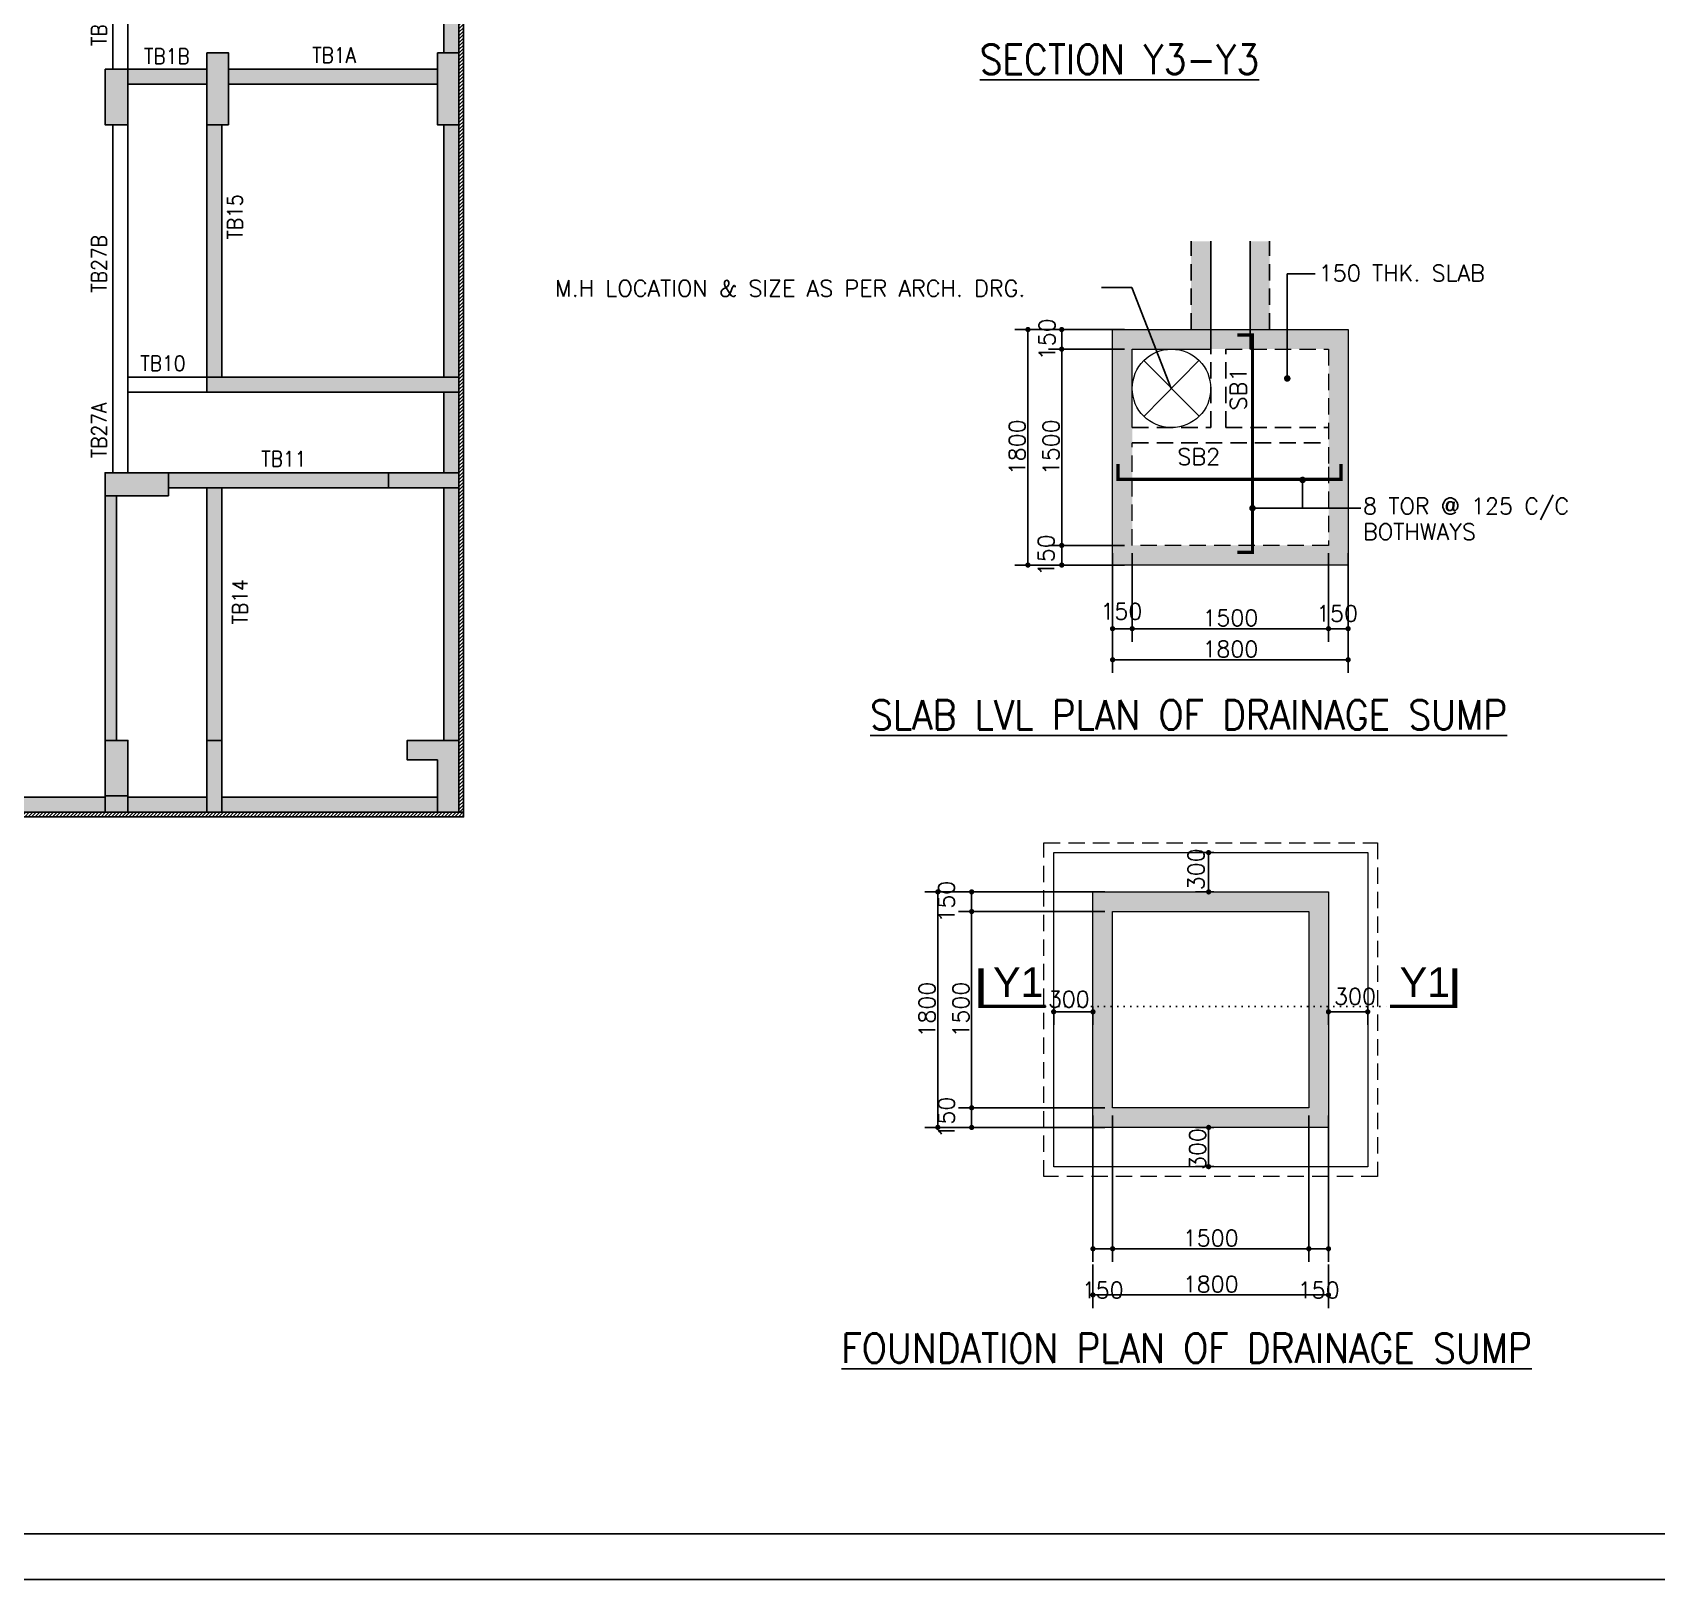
# Model space of a CAD drawing. Extents: x -200722 to 834823, y -494970 to 88783.
# Drawn here: x 270406 to 295228, y -349087 to -325439 of the extents above; entities that cross this region are included whole.
import ezdxf
from ezdxf.enums import TextEntityAlignment as Align

# ---------------------------------------------------------------- set-up
doc = ezdxf.new("R2010")
doc.units = 0
doc.header["$LTSCALE"] = 100
doc.header["$MEASUREMENT"] = 0
doc.set_wipeout_variables(frame=1)
doc.header["$PDMODE"] = 34
for name, pattern in [('CENTER', [2, 1.25, -0.25, 0.25, -0.25]), ('DOT', [0.25, 0, -0.25]), ('HIDDEN', [0.375, 0.25, -0.125])]:
    doc.linetypes.add(name, pattern=pattern)
doc.layers.get('0').update_dxf_attribs({"linetype": 'CONTINUOUS'})
doc.layers.get('DEFPOINTS').update_dxf_attribs({"linetype": 'CONTINUOUS'})
for name, color, linetype, lineweight in [('9_TITLE TEXT', 7, 'CONTINUOUS', 20), ('DRAIN', 5, 'CONTINUOUS', 9), ('HATCH', 252, 'CONTINUOUS', 30), ('PIPE', 140, 'CONTINUOUS', 9)]:
    doc.layers.add(name, color=color, linetype=linetype, lineweight=lineweight)
for name, color, linetype in [('B_NO', 3, 'CONTINUOUS'), ('B_PLAN', 3, 'CONTINUOUS'), ('BEAM', 4, 'CONTINUOUS'), ('COL. SHED. STEEL.', 6, 'CONTINUOUS'), ('COL_H', 235, 'CONTINUOUS'), ('DIM', 3, 'CONTINUOUS'), ('RCCWALL', 6, 'CONTINUOUS'), ('STEEL', 6, 'CONTINUOUS'), ('TEXT', 2, 'CONTINUOUS')]:
    doc.layers.add(name, color=color, linetype=linetype)
doc.styles.add('ROMANS', font='romans.shx')
doc.styles.get("Standard").update_dxf_attribs({"font": 'simplex.shx'})
doc.styles.add('TIMES-N', font='arial.ttf')
doc.dimstyles.new('STANDARD$0', dxfattribs={"dimtxt": 2.5, "dimasz": 2.5, "dimexe": 2, "dimexo": 0.7, "dimgap": 0.9, "dimtad": 1, "dimdec": 0, "dimdsep": 46, "dimtxsty": 'ROMANS', "dimcen": 0.09, "dimclrd": 4, "dimclre": 4, "dimclrt": 3, "dimadec": 0, "dimazin": 0, "dimtfac": 1, "dimtdec": 0, "dimtmove": 0, "dimatfit": 3, "dimfxl": 1, "dimtolj": 1, "dimtzin": 0, "dimarcsym": 0})
pattern_1 = [(45, (0, -330671.425), (-26.5165043, 26.5165043), [])]

# ---------------------------------------------------------------- blocks, each defined once
blk = doc.blocks.new('DOT')
at = {"color": 0, "linetype": 'ByBlock'}
blk.add_line((-0.5, 0), (-1, 0), dxfattribs=at)
at = {"color": 0, "linetype": 'ByBlock', "const_width": 0.5}
blk.add_lwpolyline([(-0.25, 0, 1), (0.25, 0, 1)], format="xyb", close=True, dxfattribs=at)
blk = doc.blocks.new('*D1397')
at = {"layer": 'BEAM', "color": 0, "lineweight": -2, "transparency": 16777216}
for p, q in [((286794, -338576), (284560, -338576)), ((284760, -338796), (284760, -338656)), ((286794, -338876), (284560, -338876))]:
    blk.add_line(p, q, dxfattribs=at)
at = {"layer": 'DEFPOINTS', "color": 0, "lineweight": -3, "transparency": 16777216}
for p in [(284760, -338576), (286914, -338576), (286914, -338876)]:
    blk.add_point(p, dxfattribs=at)
at = {"layer": 'BEAM', "color": 0, "lineweight": -2, "transparency": 16777216, "xscale": 80, "yscale": 80, "zscale": 80}
for p, rotation in [((284760, -338576), 90), ((284760, -338876), 270)]:
    blk.add_blockref('DOT', p, dxfattribs=dict(at, rotation=rotation))
at = {"layer": 'BEAM', "color": 0, "transparency": 16777216, "insert": (284376, -338726), "char_height": 248, "attachment_point": 5, "rotation": 90}
blk.add_mtext('\\A1;150', dxfattribs=at)
blk = doc.blocks.new('_DOT')
at = {"color": 0, "linetype": 'ByBlock'}
blk.add_line((-0.5, 0), (-1, 0), dxfattribs=at)
at = {"color": 0, "linetype": 'ByBlock', "const_width": 0.5}
blk.add_lwpolyline([(-0.25, 0, 1), (0.25, 0, 1)], format="xyb", close=True, dxfattribs=at)
blk = doc.blocks.new('*D1398')
at = {"layer": 'BEAM', "color": 0, "lineweight": -2, "transparency": 16777216}
for p, q in [((288462, -337976), (288182, -337976)), ((288382, -338056), (288382, -338496)), ((288462, -338576), (288182, -338576))]:
    blk.add_line(p, q, dxfattribs=at)
at = {"layer": 'DEFPOINTS', "color": 0, "lineweight": -3, "transparency": 16777216}
for p in [(288582, -337976), (288382, -338576), (288582, -338576)]:
    blk.add_point(p, dxfattribs=at)
at = {"layer": 'BEAM', "color": 0, "lineweight": -2, "transparency": 16777216, "xscale": 80, "yscale": 80, "zscale": 80}
for p, rotation in [((288382, -337976), 90), ((288382, -338576), 270)]:
    blk.add_blockref('DOT', p, dxfattribs=dict(at, rotation=rotation))
at = {"layer": 'BEAM', "color": 0, "transparency": 16777216, "insert": (288190, -338231), "char_height": 248, "attachment_point": 5, "rotation": 90}
blk.add_mtext('\\A1;300', dxfattribs=at)
blk = doc.blocks.new('*D1399')
at = {"layer": 'BEAM', "color": 0, "lineweight": -2, "transparency": 16777216}
for p, q in [((286794, -341876), (284560, -341876)), ((284760, -341956), (284760, -342096)), ((286794, -342176), (284560, -342176))]:
    blk.add_line(p, q, dxfattribs=at)
at = {"layer": 'DEFPOINTS', "color": 0, "lineweight": -3, "transparency": 16777216}
for p in [(286914, -341876), (284760, -342176), (286914, -342176)]:
    blk.add_point(p, dxfattribs=at)
at = {"layer": 'BEAM', "color": 0, "lineweight": -2, "transparency": 16777216, "xscale": 80, "yscale": 80, "zscale": 80}
for p, rotation in [((284760, -341876), 90), ((284760, -342176), 270)]:
    blk.add_blockref('DOT', p, dxfattribs=dict(at, rotation=rotation))
at = {"layer": 'BEAM', "color": 0, "transparency": 16777216, "insert": (284376, -342026), "char_height": 248, "attachment_point": 5, "rotation": 90}
blk.add_mtext('\\A1;150', dxfattribs=at)
blk = doc.blocks.new('*D1400')
at = {"layer": 'BEAM', "color": 0, "lineweight": -2, "transparency": 16777216}
for p, q in [((286794, -338876), (284560, -338876)), ((284760, -341796), (284760, -338956)), ((286794, -341876), (284560, -341876))]:
    blk.add_line(p, q, dxfattribs=at)
at = {"layer": 'DEFPOINTS', "color": 0, "lineweight": -3, "transparency": 16777216}
for p in [(284760, -338876), (286914, -338876), (286914, -341876)]:
    blk.add_point(p, dxfattribs=at)
at = {"layer": 'BEAM', "color": 0, "lineweight": -2, "transparency": 16777216, "xscale": 80, "yscale": 80, "zscale": 80}
for p, rotation in [((284760, -338876), 90), ((284760, -341876), 270)]:
    blk.add_blockref('DOT', p, dxfattribs=dict(at, rotation=rotation))
at = {"layer": 'BEAM', "color": 0, "transparency": 16777216, "insert": (284596, -340376), "char_height": 248, "attachment_point": 5, "rotation": 90}
blk.add_mtext('\\A1;1500', dxfattribs=at)
blk = doc.blocks.new('*D1401')
at = {"layer": 'BEAM', "color": 0, "lineweight": -2, "transparency": 16777216}
for p, q in [((288462, -342176), (288182, -342176)), ((288382, -342696), (288382, -342256)), ((288462, -342776), (288182, -342776))]:
    blk.add_line(p, q, dxfattribs=at)
at = {"layer": 'DEFPOINTS', "color": 0, "lineweight": -3, "transparency": 16777216}
for p in [(288382, -342176), (288582, -342176), (288582, -342776)]:
    blk.add_point(p, dxfattribs=at)
at = {"layer": 'BEAM', "color": 0, "lineweight": -2, "transparency": 16777216, "xscale": 80, "yscale": 80, "zscale": 80}
for p, rotation in [((288382, -342176), 90), ((288382, -342776), 270)]:
    blk.add_blockref('DOT', p, dxfattribs=dict(at, rotation=rotation))
at = {"layer": 'BEAM', "color": 0, "transparency": 16777216, "insert": (288213, -342507), "char_height": 248, "attachment_point": 5, "rotation": 90}
blk.add_mtext('\\A1;300', dxfattribs=at)
blk = doc.blocks.new('*D1402')
at = {"layer": 'BEAM', "color": 0, "lineweight": -2, "transparency": 16777216}
for p, q in [((290214, -340329), (290214, -340609)), ((290734, -340409), (290294, -340409)), ((290814, -340329), (290814, -340609))]:
    blk.add_line(p, q, dxfattribs=at)
at = {"layer": 'DEFPOINTS', "color": 0, "lineweight": -3, "transparency": 16777216}
for p in [(290214, -340209), (290814, -340209), (290214, -340409)]:
    blk.add_point(p, dxfattribs=at)
at = {"layer": 'BEAM', "color": 0, "lineweight": -2, "transparency": 16777216, "xscale": 80, "yscale": 80, "zscale": 80, "rotation": 180}
blk.add_blockref('DOT', (290214, -340409), dxfattribs=at)
at = {"layer": 'BEAM', "color": 0, "lineweight": -2, "transparency": 16777216, "xscale": 80, "yscale": 80, "zscale": 80}
blk.add_blockref('DOT', (290814, -340409), dxfattribs=at)
at = {"layer": 'BEAM', "color": 0, "transparency": 16777216, "insert": (290620, -340174), "char_height": 248, "attachment_point": 5}
blk.add_mtext('\\A1;300', dxfattribs=at)
blk = doc.blocks.new('*D1403')
at = {"layer": 'BEAM', "color": 0, "lineweight": -2, "transparency": 16777216}
for p, q in [((286014, -340329), (286014, -340609)), ((286094, -340409), (286534, -340409)), ((286614, -340329), (286614, -340609))]:
    blk.add_line(p, q, dxfattribs=at)
at = {"layer": 'DEFPOINTS', "color": 0, "lineweight": -3, "transparency": 16777216}
for p in [(286014, -340209), (286614, -340209), (286614, -340409)]:
    blk.add_point(p, dxfattribs=at)
at = {"layer": 'BEAM', "color": 0, "lineweight": -2, "transparency": 16777216, "xscale": 80, "yscale": 80, "zscale": 80, "rotation": 180}
blk.add_blockref('DOT', (286014, -340409), dxfattribs=at)
at = {"layer": 'BEAM', "color": 0, "lineweight": -2, "transparency": 16777216, "xscale": 80, "yscale": 80, "zscale": 80}
blk.add_blockref('DOT', (286614, -340409), dxfattribs=at)
at = {"layer": 'BEAM', "color": 0, "transparency": 16777216, "insert": (286245, -340217), "char_height": 248, "attachment_point": 5}
blk.add_mtext('\\A1;300', dxfattribs=at)
blk = doc.blocks.new('*D1404')
at = {"layer": 'BEAM', "color": 0, "lineweight": -2, "transparency": 16777216}
for p, q in [((289914, -341996), (289914, -344231)), ((290214, -341996), (290214, -344231)), ((289994, -344031), (290134, -344031))]:
    blk.add_line(p, q, dxfattribs=at)
at = {"layer": 'DEFPOINTS', "color": 0, "lineweight": -3, "transparency": 16777216}
for p in [(289914, -341876), (290214, -341876), (290214, -344031)]:
    blk.add_point(p, dxfattribs=at)
at = {"layer": 'BEAM', "color": 0, "lineweight": -2, "transparency": 16777216, "xscale": 80, "yscale": 80, "zscale": 80, "rotation": 180}
blk.add_blockref('DOT', (289914, -344031), dxfattribs=at)
at = {"layer": 'BEAM', "color": 0, "lineweight": -2, "transparency": 16777216, "xscale": 80, "yscale": 80, "zscale": 80}
blk.add_blockref('DOT', (290214, -344031), dxfattribs=at)
at = {"layer": 'BEAM', "color": 0, "transparency": 16777216, "insert": (290064, -344663), "char_height": 248, "attachment_point": 5}
blk.add_mtext('\\A1;150', dxfattribs=at)
blk = doc.blocks.new('*D1405')
at = {"layer": 'BEAM', "color": 0, "lineweight": -2, "transparency": 16777216}
for p, q in [((286614, -341996), (286614, -344231)), ((286914, -341996), (286914, -344231)), ((286834, -344031), (286694, -344031))]:
    blk.add_line(p, q, dxfattribs=at)
at = {"layer": 'DEFPOINTS', "color": 0, "lineweight": -3, "transparency": 16777216}
for p in [(286614, -341876), (286914, -341876), (286614, -344031)]:
    blk.add_point(p, dxfattribs=at)
at = {"layer": 'BEAM', "color": 0, "lineweight": -2, "transparency": 16777216, "xscale": 80, "yscale": 80, "zscale": 80, "rotation": 180}
blk.add_blockref('DOT', (286614, -344031), dxfattribs=at)
at = {"layer": 'BEAM', "color": 0, "lineweight": -2, "transparency": 16777216, "xscale": 80, "yscale": 80, "zscale": 80}
blk.add_blockref('DOT', (286914, -344031), dxfattribs=at)
at = {"layer": 'BEAM', "color": 0, "transparency": 16777216, "insert": (286764, -344663), "char_height": 248, "attachment_point": 5}
blk.add_mtext('\\A1;150', dxfattribs=at)
blk = doc.blocks.new('*D1406')
at = {"layer": 'BEAM', "color": 0, "lineweight": -2, "transparency": 16777216}
for p, q in [((286914, -341996), (286914, -344231)), ((289914, -341996), (289914, -344231)), ((286994, -344031), (289834, -344031))]:
    blk.add_line(p, q, dxfattribs=at)
at = {"layer": 'DEFPOINTS', "color": 0, "lineweight": -3, "transparency": 16777216}
for p in [(286914, -341876), (289914, -341876), (289914, -344031)]:
    blk.add_point(p, dxfattribs=at)
at = {"layer": 'BEAM', "color": 0, "lineweight": -2, "transparency": 16777216, "xscale": 80, "yscale": 80, "zscale": 80, "rotation": 180}
blk.add_blockref('DOT', (286914, -344031), dxfattribs=at)
at = {"layer": 'BEAM', "color": 0, "lineweight": -2, "transparency": 16777216, "xscale": 80, "yscale": 80, "zscale": 80}
blk.add_blockref('DOT', (289914, -344031), dxfattribs=at)
at = {"layer": 'BEAM', "color": 0, "transparency": 16777216, "insert": (288414, -343867), "char_height": 248, "attachment_point": 5}
blk.add_mtext('\\A1;1500', dxfattribs=at)
blk = doc.blocks.new('*D1407')
at = {"layer": 'BEAM', "color": 0, "lineweight": -2, "transparency": 16777216}
for p, q in [((284840, -338576), (284043, -338576)), ((284243, -342096), (284243, -338656)), ((284840, -342176), (284043, -342176))]:
    blk.add_line(p, q, dxfattribs=at)
at = {"layer": 'DEFPOINTS', "color": 0, "lineweight": -3, "transparency": 16777216}
for p in [(284243, -338576), (284960, -338576), (284960, -342176)]:
    blk.add_point(p, dxfattribs=at)
at = {"layer": 'BEAM', "color": 0, "lineweight": -2, "transparency": 16777216, "xscale": 80, "yscale": 80, "zscale": 80}
for p, rotation in [((284243, -338576), 90), ((284243, -342176), 270)]:
    blk.add_blockref('DOT', p, dxfattribs=dict(at, rotation=rotation))
at = {"layer": 'BEAM', "color": 0, "transparency": 16777216, "insert": (284079, -340376), "char_height": 248, "attachment_point": 5, "rotation": 90}
blk.add_mtext('\\A1;1800', dxfattribs=at)
blk = doc.blocks.new('*D1408')
at = {"layer": 'BEAM', "color": 0, "lineweight": -2, "transparency": 16777216}
for p, q in [((286614, -344271), (286614, -344937)), ((290214, -344271), (290214, -344937)), ((286694, -344737), (290134, -344737))]:
    blk.add_line(p, q, dxfattribs=at)
at = {"layer": 'DEFPOINTS', "color": 0, "lineweight": -3, "transparency": 16777216}
for p in [(286614, -344151), (290214, -344151), (290214, -344737)]:
    blk.add_point(p, dxfattribs=at)
at = {"layer": 'BEAM', "color": 0, "lineweight": -2, "transparency": 16777216, "xscale": 80, "yscale": 80, "zscale": 80, "rotation": 180}
blk.add_blockref('DOT', (286614, -344737), dxfattribs=at)
at = {"layer": 'BEAM', "color": 0, "lineweight": -2, "transparency": 16777216, "xscale": 80, "yscale": 80, "zscale": 80}
blk.add_blockref('DOT', (290214, -344737), dxfattribs=at)
at = {"layer": 'BEAM', "color": 0, "transparency": 16777216, "insert": (288414, -344573), "char_height": 248, "attachment_point": 5}
blk.add_mtext('\\A1;1800', dxfattribs=at)
blk = doc.blocks.new('*D1409')
at = {"layer": 'BEAM', "color": 0, "lineweight": -2, "transparency": 16777216}
for p, q in [((287094, -329980), (285937, -329980)), ((286137, -330200), (286137, -330060)), ((287094, -330280), (285937, -330280))]:
    blk.add_line(p, q, dxfattribs=at)
at = {"layer": 'DEFPOINTS', "color": 0, "lineweight": -3, "transparency": 16777216}
for p in [(286137, -329980), (287214, -329980), (287214, -330280)]:
    blk.add_point(p, dxfattribs=at)
at = {"layer": 'BEAM', "color": 0, "lineweight": -2, "transparency": 16777216, "xscale": 80, "yscale": 80, "zscale": 80}
for p, rotation in [((286137, -329980), 90), ((286137, -330280), 270)]:
    blk.add_blockref('DOT', p, dxfattribs=dict(at, rotation=rotation))
at = {"layer": 'BEAM', "color": 0, "transparency": 16777216, "insert": (285912, -330130), "char_height": 248, "attachment_point": 5, "rotation": 90}
blk.add_mtext('\\A1;150', dxfattribs=at)
blk = doc.blocks.new('*D1410')
at = {"layer": 'BEAM', "color": 0, "lineweight": -2, "transparency": 16777216}
for p, q in [((287094, -333280), (285937, -333280)), ((287094, -333580), (285937, -333580)), ((286137, -333360), (286137, -333500))]:
    blk.add_line(p, q, dxfattribs=at)
at = {"layer": 'DEFPOINTS', "color": 0, "lineweight": -3, "transparency": 16777216}
for p in [(287214, -333280), (286137, -333580), (287214, -333580)]:
    blk.add_point(p, dxfattribs=at)
at = {"layer": 'BEAM', "color": 0, "lineweight": -2, "transparency": 16777216, "xscale": 80, "yscale": 80, "zscale": 80}
for p, rotation in [((286137, -333280), 90), ((286137, -333580), 270)]:
    blk.add_blockref('DOT', p, dxfattribs=dict(at, rotation=rotation))
at = {"layer": 'BEAM', "color": 0, "transparency": 16777216, "insert": (285899, -333430), "char_height": 248, "attachment_point": 5, "rotation": 90}
blk.add_mtext('\\A1;150', dxfattribs=at)
blk = doc.blocks.new('*D1411')
at = {"layer": 'BEAM', "color": 0, "lineweight": -2, "transparency": 16777216}
for p, q in [((287094, -330280), (285937, -330280)), ((286137, -333200), (286137, -330360)), ((287094, -333280), (285937, -333280))]:
    blk.add_line(p, q, dxfattribs=at)
at = {"layer": 'DEFPOINTS', "color": 0, "lineweight": -3, "transparency": 16777216}
for p in [(286137, -330280), (287214, -330280), (287214, -333280)]:
    blk.add_point(p, dxfattribs=at)
at = {"layer": 'BEAM', "color": 0, "lineweight": -2, "transparency": 16777216, "xscale": 80, "yscale": 80, "zscale": 80}
for p, rotation in [((286137, -330280), 90), ((286137, -333280), 270)]:
    blk.add_blockref('DOT', p, dxfattribs=dict(at, rotation=rotation))
at = {"layer": 'BEAM', "color": 0, "transparency": 16777216, "insert": (285973, -331780), "char_height": 248, "attachment_point": 5, "rotation": 90}
blk.add_mtext('\\A1;1500', dxfattribs=at)
blk = doc.blocks.new('*D1412')
at = {"layer": 'BEAM', "color": 0, "lineweight": -2, "transparency": 16777216}
for p, q in [((290214, -333400), (290214, -334753)), ((290514, -333400), (290514, -334753)), ((290294, -334553), (290434, -334553))]:
    blk.add_line(p, q, dxfattribs=at)
at = {"layer": 'DEFPOINTS', "color": 0, "lineweight": -3, "transparency": 16777216}
for p in [(290214, -333280), (290514, -333280), (290514, -334553)]:
    blk.add_point(p, dxfattribs=at)
at = {"layer": 'BEAM', "color": 0, "lineweight": -2, "transparency": 16777216, "xscale": 80, "yscale": 80, "zscale": 80, "rotation": 180}
blk.add_blockref('DOT', (290214, -334553), dxfattribs=at)
at = {"layer": 'BEAM', "color": 0, "lineweight": -2, "transparency": 16777216, "xscale": 80, "yscale": 80, "zscale": 80}
blk.add_blockref('DOT', (290514, -334553), dxfattribs=at)
at = {"layer": 'BEAM', "color": 0, "transparency": 16777216, "insert": (290345, -334320), "char_height": 248, "attachment_point": 5}
blk.add_mtext('\\A1;150', dxfattribs=at)
blk = doc.blocks.new('*D1413')
at = {"layer": 'BEAM', "color": 0, "lineweight": -2, "transparency": 16777216}
for p, q in [((286914, -333400), (286914, -334753)), ((287214, -333400), (287214, -334753)), ((287134, -334553), (286994, -334553))]:
    blk.add_line(p, q, dxfattribs=at)
at = {"layer": 'DEFPOINTS', "color": 0, "lineweight": -3, "transparency": 16777216}
for p in [(286914, -333280), (287214, -333280), (286914, -334553)]:
    blk.add_point(p, dxfattribs=at)
at = {"layer": 'BEAM', "color": 0, "lineweight": -2, "transparency": 16777216, "xscale": 80, "yscale": 80, "zscale": 80, "rotation": 180}
blk.add_blockref('DOT', (286914, -334553), dxfattribs=at)
at = {"layer": 'BEAM', "color": 0, "lineweight": -2, "transparency": 16777216, "xscale": 80, "yscale": 80, "zscale": 80}
blk.add_blockref('DOT', (287214, -334553), dxfattribs=at)
at = {"layer": 'BEAM', "color": 0, "transparency": 16777216, "insert": (287048, -334288), "char_height": 248, "attachment_point": 5}
blk.add_mtext('\\A1;150', dxfattribs=at)
blk = doc.blocks.new('*D1414')
at = {"layer": 'BEAM', "color": 0, "lineweight": -2, "transparency": 16777216}
for p, q in [((287214, -333400), (287214, -334753)), ((290214, -333400), (290214, -334753)), ((287294, -334553), (290134, -334553))]:
    blk.add_line(p, q, dxfattribs=at)
at = {"layer": 'DEFPOINTS', "color": 0, "lineweight": -3, "transparency": 16777216}
for p in [(287214, -333280), (290214, -333280), (290214, -334553)]:
    blk.add_point(p, dxfattribs=at)
at = {"layer": 'BEAM', "color": 0, "lineweight": -2, "transparency": 16777216, "xscale": 80, "yscale": 80, "zscale": 80, "rotation": 180}
blk.add_blockref('DOT', (287214, -334553), dxfattribs=at)
at = {"layer": 'BEAM', "color": 0, "lineweight": -2, "transparency": 16777216, "xscale": 80, "yscale": 80, "zscale": 80}
blk.add_blockref('DOT', (290214, -334553), dxfattribs=at)
at = {"layer": 'BEAM', "color": 0, "transparency": 16777216, "insert": (288714, -334389), "char_height": 248, "attachment_point": 5}
blk.add_mtext('\\A1;1500', dxfattribs=at)
blk = doc.blocks.new('*D1415')
at = {"layer": 'BEAM', "color": 0, "lineweight": -2, "transparency": 16777216}
for p, q in [((286217, -329980), (285420, -329980)), ((285620, -333500), (285620, -330060)), ((286217, -333580), (285420, -333580))]:
    blk.add_line(p, q, dxfattribs=at)
at = {"layer": 'DEFPOINTS', "color": 0, "lineweight": -3, "transparency": 16777216}
for p in [(285620, -329980), (286337, -329980), (286337, -333580)]:
    blk.add_point(p, dxfattribs=at)
at = {"layer": 'BEAM', "color": 0, "lineweight": -2, "transparency": 16777216, "xscale": 80, "yscale": 80, "zscale": 80}
for p, rotation in [((285620, -329980), 90), ((285620, -333580), 270)]:
    blk.add_blockref('DOT', p, dxfattribs=dict(at, rotation=rotation))
at = {"layer": 'BEAM', "color": 0, "transparency": 16777216, "insert": (285456, -331780), "char_height": 248, "attachment_point": 5, "rotation": 90}
blk.add_mtext('\\A1;1800', dxfattribs=at)
blk = doc.blocks.new('*D1416')
at = {"layer": 'BEAM', "color": 0, "lineweight": -2, "transparency": 16777216}
for p, q in [((286914, -334561), (286914, -335228)), ((290514, -334561), (290514, -335228)), ((286994, -335028), (290434, -335028))]:
    blk.add_line(p, q, dxfattribs=at)
at = {"layer": 'DEFPOINTS', "color": 0, "lineweight": -3, "transparency": 16777216}
for p in [(286914, -334441), (290514, -334441), (290514, -335028)]:
    blk.add_point(p, dxfattribs=at)
at = {"layer": 'BEAM', "color": 0, "lineweight": -2, "transparency": 16777216, "xscale": 80, "yscale": 80, "zscale": 80, "rotation": 180}
blk.add_blockref('DOT', (286914, -335028), dxfattribs=at)
at = {"layer": 'BEAM', "color": 0, "lineweight": -2, "transparency": 16777216, "xscale": 80, "yscale": 80, "zscale": 80}
blk.add_blockref('DOT', (290514, -335028), dxfattribs=at)
at = {"layer": 'BEAM', "color": 0, "transparency": 16777216, "insert": (288714, -334864), "char_height": 248, "attachment_point": 5}
blk.add_mtext('\\A1;1800', dxfattribs=at)

msp = doc.modelspace()

# ---------------------------------------------------------------- hatches: boundary and pattern name
at = {"lineweight": -3, "ltscale": 0.4, "true_color": 0x000000}
h = msp.add_hatch(color=18, dxfattribs=at)
h.dxf.hatch_style = 1
h.paths.add_polyline_path([(228105.6, -326229.5), (231298.6, -326229.5), (231298.6, -325999.5), (228105.6, -325999.5)])
h.paths.add_polyline_path([(273400.6, -326229.5), (276593.6, -326229.5), (276593.6, -325999.5), (273400.6, -325999.5)])
h.paths.add_polyline_path([(276923.6, -294502), (280116.6, -294502), (280116.6, -294272), (276923.6, -294272)])
h.paths.add_polyline_path([(325411.6, -294502), (325411.6, -294272), (322218.6, -294272), (322218.6, -294502), (325411.6, -294502)])
h.paths.add_polyline_path([(280446.6, -294502), (281652.6, -294502), (281652.6, -294272), (280446.6, -294272)])
h.paths.add_polyline_path([(231628.6, -326229.5), (232834.6, -326229.5), (232834.6, -325999.5), (231628.6, -325999.5)])
h.paths.add_polyline_path([(271864.6, -326229.5), (273070.6, -326229.5), (273070.6, -325999.5), (271864.6, -325999.5), (271864.6, -326229.5)])
h.paths.add_polyline_path([(320682.6, -294272), (320682.6, -294502), (321888.6, -294502), (321888.6, -294272), (320682.6, -294272)])
at = {"lineweight": -3, "ltscale": 0.4}
h = msp.add_hatch(color=3, dxfattribs=at)
h.dxf.hatch_style = 1
h.paths.add_polyline_path([(273300.6, -330709.5), (273300.6, -326849.5), (273070.6, -326849.5), (273070.6, -330709.5)])
h.paths.add_polyline_path([(231628.6, -330709.5), (231628.6, -326849.5), (231398.6, -326849.5), (231398.6, -330709.5)])
h.paths.add_polyline_path([(280446.6, -298982), (280446.6, -295122), (280216.6, -295122), (280216.6, -298982), (280446.6, -298982)])
h.paths.add_polyline_path([(321888.6, -295122), (321888.6, -298982), (322118.6, -298982), (322118.6, -295122), (321888.6, -295122)])
at = {"lineweight": -3, "ltscale": 0.4, "true_color": 0x000000}
h = msp.add_hatch(color=18, dxfattribs=at)
h.dxf.hatch_style = 1
h.paths.add_polyline_path([(241023.6, -332169.5), (241023.6, -332399.5), (245109.6, -332399.5), (245109.6, -332169.5)])
h.paths.add_polyline_path([(308407.6, -300672), (312493.6, -300672), (312493.6, -300442), (308407.6, -300442)])
h.paths.add_polyline_path([(237008.6, -332399.5), (240793.6, -332399.5), (240793.6, -332169.5), (237008.6, -332169.5)])
h.paths.add_polyline_path([(263905.6, -332399.5), (267690.6, -332399.5), (267690.6, -332169.5), (263905.6, -332169.5)])
h.paths.add_polyline_path([(285826.6, -300672), (289611.6, -300672), (289611.6, -300442), (285826.6, -300442)])
h.paths.add_polyline_path([(312723.6, -300442), (312723.6, -300672), (316508.6, -300672), (316508.6, -300442), (312723.6, -300442)])
h.paths.add_polyline_path([(228850.6, -332399.5), (231398.6, -332399.5), (231628.6, -332399.5), (232214.6, -332399.5), (232214.6, -332169.5), (228850.6, -332169.5)])
h.paths.add_polyline_path([(272484.6, -332399.5), (273070.6, -332399.5), (273300.6, -332399.5), (275848.6, -332399.5), (275848.6, -332169.5), (272484.6, -332169.5)])
h.paths.add_polyline_path([(277668.6, -300672), (280216.6, -300672), (280446.6, -300672), (281032.6, -300672), (281032.6, -300442), (277668.6, -300442)])
h.paths.add_polyline_path([(321302.6, -300442), (321302.6, -300672), (321888.6, -300672), (322118.6, -300672), (324666.6, -300672), (324666.6, -300442), (321302.6, -300442)])
h.paths.add_polyline_path([(245459.6, -332399.5), (248539.6, -332399.5), (248539.6, -332169.5), (248359.6, -332169.5), (248289.6, -332169.5), (248059.6, -332169.5), (245459.6, -332169.5)])
h.paths.add_polyline_path([(304977.6, -300672), (308057.6, -300672), (308057.6, -300442), (305457.6, -300442), (305227.6, -300442), (305157.6, -300442), (304977.6, -300442)])
h.paths.add_polyline_path([(256159.6, -332399.5), (259239.6, -332399.5), (259239.6, -332169.5), (256639.6, -332169.5), (256409.6, -332169.5), (256339.6, -332169.5), (256159.6, -332169.5)])
h.paths.add_polyline_path([(294277.6, -300672), (297357.6, -300672), (297357.6, -300442), (297177.6, -300442), (297107.6, -300442), (296877.6, -300442), (294277.6, -300442)])
h.paths.add_polyline_path([(261590.5, -332399.5), (261590.5, -332169.5), (263675.6, -332169.5), (263675.6, -332169.5), (263675.6, -332399.5)])
h.paths.add_polyline_path([(289841.6, -300442), (291926.7, -300442), (291926.7, -300672), (289841.6, -300672), (289841.6, -300442)])
h.paths.add_polyline_path([(259589.6, -332169.5), (260713.5, -332169.5), (259589.6, -332169.5), (260713.5, -332169.5), (260713.5, -332399.5), (259589.6, -332399.5), (259589.6, -332169.5), (260713.5, -332169.5)])
h.paths.add_polyline_path([(292803.7, -300672), (292803.7, -300442), (293927.6, -300442), (293927.6, -300672)])
h.paths.add_polyline_path([(260713.5, -332399.5), (260713.5, -332169.5), (261590.5, -332169.5), (261590.5, -332399.5)])
h.paths.add_polyline_path([(291926.7, -300672), (291926.7, -300442), (292803.7, -300442), (292803.7, -300672)])
at = {"lineweight": -3, "ltscale": 0.4}
h = msp.add_hatch(color=3, dxfattribs=at)
h.dxf.hatch_style = 1
h.paths.add_polyline_path([(273070.6, -336259.5), (273300.6, -336259.5), (273300.6, -332399.5), (273070.6, -332399.5)])
h.paths.add_polyline_path([(231398.6, -336259.5), (231628.6, -336259.5), (231628.6, -332399.5), (231398.6, -332399.5)])
h.paths.add_polyline_path([(280216.6, -304532), (280216.6, -300672), (280446.6, -300672), (280446.6, -304532), (280216.6, -304532)])
h.paths.add_polyline_path([(321888.6, -304532), (321888.6, -300672), (322118.6, -300672), (322118.6, -304532), (321888.6, -304532)])
at = {"linetype": 'Continuous'}
h = msp.add_hatch(color=8, dxfattribs=at)
h.paths.add_polyline_path([(289314.5, -328630.1), (289014.5, -328630.1), (289014.5, -329979.6), (289314.5, -329979.6)])
h.paths.add_polyline_path([(288414.5, -328630.1), (288114.5, -328630.1), (288114.5, -329979.6), (288414.5, -329979.6)])
msp.add_hatch(color=8, dxfattribs=at).paths.add_polyline_path([(290514.5, -329979.6), (286914.5, -329979.6), (286914.5, -333579.6), (290514.5, -333579.6), (290514.5, -331524.9), (290214.5, -331524.9), (290214.5, -332079.6), (290214.5, -333279.6), (287214.5, -333279.6), (287214.5, -332079.6), (287214.5, -330279.6), (290214.5, -330279.6), (290214.5, -331524.9), (290514.5, -331524.9)])
h = msp.add_hatch(color=235, dxfattribs=at)
h.paths.add_polyline_path([(286914.5, -338876.2), (289914.5, -338876.2), (289914.5, -341876.2), (286914.5, -341876.2)], flags=16)
h.paths.add_polyline_path([(286614.5, -338576.2), (290214.5, -338576.2), (290214.5, -342176.2), (286614.5, -342176.2)])
at = {"layer": 'COL_H', "ltscale": 0.4, "true_color": 0x000000}
for points in [[(273070.6, -325749.5), (273070.6, -326849.5), (273400.6, -326849.5), (273400.6, -325749.5)], [(276593.6, -325749.5), (276593.6, -326849.5), (276923.6, -326849.5), (276923.6, -325749.5)], [(271514.6, -325999.5), (271864.6, -325999.5), (271864.6, -326849.5), (271514.6, -326849.5)], [(273070.6, -330709.5), (273070.6, -330939.5), (276923.6, -330939.5), (276923.6, -330709.5)], [(272484.6, -332519.5), (272484.6, -332169.5), (271514.6, -332169.5), (271514.6, -332519.5)], [(275848.6, -332169.5), (275848.6, -332399.5), (276923.6, -332399.5), (276923.6, -332169.5)], [(271514.6, -336259.5), (271514.6, -332519.5), (271689.6, -332519.5), (271689.6, -336259.5)], [(271514.6, -337109.5), (271864.6, -337109.5), (271864.6, -336259.5), (271514.6, -336259.5)], [(273070.6, -337359.5), (273300.6, -337359.5), (273300.6, -336259.5), (273070.6, -336259.5)], [(276923.6, -337359.5), (276923.6, -336259.5), (276133.6, -336259.5), (276133.6, -336559.5), (276593.6, -336559.5), (276593.6, -337359.5)], [(271514.6, -337109.5), (271514.6, -337359.5), (271864.6, -337359.5), (271864.6, -337109.5)]]:
    msp.add_hatch(color=18, dxfattribs=at).paths.add_polyline_path(points)
at = {"layer": 'DIM', "ltscale": 0.4, "true_color": 0x000000}
h = msp.add_hatch(dxfattribs=at)
h.set_pattern_fill('ANSI31', color=18, scale=300, style=0)
h.set_pattern_definition(pattern_1)
h.paths.add_polyline_path([(276993.6, -305752), (276923.6, -305752), (276923.6, -337359.5), (276993.6, -337359.5)])
h = msp.add_hatch(dxfattribs=at)
h.set_pattern_fill('ANSI31', color=18, scale=300, style=0)
h.set_pattern_definition(pattern_1)
h.paths.add_polyline_path([(263905.6, -337429.5), (276993.6, -337429.5), (276993.6, -337359.5), (263905.6, -337359.5)])
at = {"layer": 'HATCH', "lineweight": -3, "ltscale": 0.4, "true_color": 0x000000}
for points in [[(276693.6, -325749.5), (276923.6, -325749.5), (276923.6, -324359.5), (276693.6, -324359.5)], [(276693.6, -330709.5), (276923.6, -330709.5), (276923.6, -326849.5), (276693.6, -326849.5)], [(276693.6, -332169.5), (276923.6, -332169.5), (276923.6, -330939.5), (276693.6, -330939.5)], [(276693.6, -332399.5), (276923.6, -332399.5), (276923.6, -336259.5), (276693.6, -336259.5)], [(268040.6, -337129.5), (271514.6, -337129.5), (271514.6, -337359.5), (268040.6, -337359.5)], [(271864.6, -337129.5), (273070.6, -337129.5), (273070.6, -337359.5), (271864.6, -337359.5)], [(273300.6, -337129.5), (276593.6, -337129.5), (276593.6, -337359.5), (273300.6, -337359.5)]]:
    msp.add_hatch(color=18, dxfattribs=at).paths.add_polyline_path(points)

# ---------------------------------------------------------------- linework, layer by layer
at = {"color": 3, "linetype": 'HIDDEN', "ltscale": 10}
for p, q in [((288114.5, -329979.6), (288114.5, -328630.1)), ((289314.5, -329979.6), (289314.5, -328630.1)), ((288414.5, -331479.6), (288414.5, -330279.6)), ((288644.5, -331479.6), (288644.5, -330279.6)), ((287214.5, -331479.6), (288414.5, -331479.6)), ((288644.5, -331479.6), (290214.5, -331479.6)), ((287214.5, -331709.6), (290214.5, -331709.6))]:
    msp.add_line(p, q, dxfattribs=at)
at = {"color": 3, "linetype": 'Continuous'}
for p, q in [((288414.5, -330279.6), (288414.5, -328630.1)), ((289014.5, -330279.6), (289014.5, -328630.1)), ((289584, -330727.6), (289584, -329130.6)), ((289584, -329130.6), (290010.3, -329130.6)), ((289818, -332278.6), (289818, -332710.8)), ((289052.4, -332710.8), (290708.6, -332710.8))]:
    msp.add_line(p, q, dxfattribs=at)
at = {"color": 5, "lineweight": -3, "ltscale": 0.4}
for p, q in [((271864.6, -330709.5, 7446.6), (271864.6, -330939.5, 7446.6)), ((273300.6, -332399.5, 7446.6), (273070.6, -332399.5, 7446.6))]:
    msp.add_line(p, q, dxfattribs=at)
at = {"color": 1, "linetype": 'DOT', "ltscale": 4}
msp.add_line((285891.2, -340327), (291156.4, -340327), dxfattribs=at)
at = {"color": 18, "ltscale": 0.4, "true_color": 0x000000}
msp.add_lwpolyline([(222672.7, -265926.9), (222672.7, -349086.9), (340412.7, -349086.9), (340412.7, -265926.9)], close=True, dxfattribs=at)
at = {"color": 18, "true_color": 0x000000}
msp.add_lwpolyline([(223372.7, -348386.9), (339712.7, -348386.9), (339712.7, -266626.9), (223372.7, -266626.9)], close=True, dxfattribs=at)
at = {"color": 3, "linetype": 'Continuous', "const_width": 50}
for points in [[(289559, -330727.6, 1), (289609, -330727.6, 1)], [(289793, -332278.6, 1), (289843, -332278.6, 1)], [(289027.4, -332710.8, 1), (289077.4, -332710.8, 1)]]:
    msp.add_lwpolyline(points, format="xyb", close=True, dxfattribs=at)
at = {"layer": '9_TITLE TEXT', "color": 18, "true_color": 0x000000}
msp.add_lwpolyline([(339712.7, -266626.9), (223372.7, -266626.9), (223372.7, -348386.9), (339712.7, -348386.9)], dxfattribs=at)
at = {"layer": 'B_PLAN', "color": 18, "ltscale": 0.4, "true_color": 0x000000}
for p, q in [((271634.6, -325999.5, 7446.6), (271634.6, -324359.5, 7446.6)), ((271864.6, -325999.5, 7446.6), (271864.6, -324359.5, 7446.6)), ((271864.6, -325999.5, 7446.6), (273070.6, -325999.5, 7446.6)), ((273400.6, -325999.5, 7446.6), (276593.6, -325999.5, 7446.6)), ((271864.6, -326229.5, 7446.6), (273070.6, -326229.5, 7446.6)), ((273400.6, -326229.5, 7446.6), (276593.6, -326229.5, 7446.6)), ((271634.6, -326849.5, 7446.6), (271634.6, -332169.5, 7446.6)), ((271864.6, -326849.5, 7446.6), (271864.6, -330709.5, 7446.6)), ((273070.6, -326849.5, 7446.6), (273070.6, -330709.5, 7446.6)), ((273300.6, -326849.5, 7446.6), (273300.6, -330709.5, 7446.6)), ((273070.6, -330709.5, 7446.6), (271864.6, -330709.5, 7446.6)), ((273070.6, -330939.5, 7446.6), (271864.6, -330939.5, 7446.6)), ((271864.6, -330939.5, 7446.6), (271864.6, -332169.5, 7446.6)), ((272484.6, -332169.5, 7446.6), (275848.6, -332169.5, 7446.6)), ((272484.6, -332399.5, 7446.6), (273070.6, -332399.5, 7446.6)), ((273070.6, -336259.5, 7446.6), (273070.6, -332399.5, 7446.6)), ((273300.6, -336259.5, 7446.6), (273300.6, -332399.5, 7446.6)), ((273300.6, -332399.5, 7446.6), (275848.6, -332399.5, 7446.6))]:
    msp.add_line(p, q, dxfattribs=at)
at = {"layer": 'COL. SHED. STEEL.', "color": 18, "ltscale": 500, "true_color": 0x000000, "elevation": 7446.6}
for points in [[(273070.6, -325749.5), (273070.6, -326849.5), (273400.6, -326849.5), (273400.6, -325749.5), (273070.6, -325749.5)], [(276593.6, -325749.5), (276593.6, -326849.5), (276923.6, -326849.5), (276923.6, -325749.5), (276593.6, -325749.5)], [(271514.6, -325999.5), (271864.6, -325999.5), (271864.6, -326849.5), (271514.6, -326849.5), (271514.6, -325999.5)], [(273070.6, -330709.5), (273070.6, -330939.5), (276923.6, -330939.5), (276923.6, -330709.5), (273070.6, -330709.5)], [(272484.6, -332519.5), (272484.6, -332169.5), (271514.6, -332169.5), (271514.6, -332519.5), (272484.6, -332519.5)], [(275848.6, -332169.5), (275848.6, -332399.5), (276923.6, -332399.5), (276923.6, -332169.5), (275848.6, -332169.5)], [(271514.6, -336259.5), (271514.6, -332519.5), (271689.6, -332519.5), (271689.6, -336259.5), (271514.6, -336259.5)], [(271514.6, -337109.5), (271864.6, -337109.5), (271864.6, -336259.5), (271514.6, -336259.5), (271514.6, -337109.5)], [(273070.6, -337359.5), (273300.6, -337359.5), (273300.6, -336259.5), (273070.6, -336259.5), (273070.6, -337359.5)], [(276923.6, -337359.5), (276923.6, -336259.5), (276133.6, -336259.5), (276133.6, -336559.5), (276593.6, -336559.5), (276593.6, -337359.5), (276923.6, -337359.5)]]:
    msp.add_lwpolyline(points, dxfattribs=at)
msp.add_lwpolyline([(271514.6, -337109.5), (271864.6, -337109.5), (271864.6, -337359.5), (271514.6, -337359.5)], close=True, dxfattribs=at)
at = {"layer": 'DIM', "color": 1}
for points in [[(284902, -339743.9, 80, 80, 0), (284902, -340327, 50, 50, 0), (285891.2, -340327, 50, 50, 0)], [(292145.5, -339743.9, 80, 80, 0), (292145.5, -340327, 50, 50, 0), (291156.4, -340327, 50, 50, 0)]]:
    msp.add_lwpolyline(points, format="xyseb", dxfattribs=at)
at = {"layer": 'DRAIN', "color": 4, "linetype": 'Continuous'}
for p, q in [((287390.2, -330455.3), (288238.8, -331303.8)), ((287390.3, -331307.6), (288231.2, -330451.5))]:
    msp.add_line(p, q, dxfattribs=at)
for points in [[(288414.5, -329979.6), (290514.5, -329979.6), (290514.5, -333579.6), (286914.5, -333579.6), (286914.5, -329979.6), (288414.5, -329979.6)], [(287214.5, -331479.6), (287214.5, -330279.6), (288414.5, -330279.6)]]:
    msp.add_lwpolyline(points, dxfattribs=at)
at = {"layer": 'DRAIN', "color": 4, "linetype": 'HIDDEN', "ltscale": 10}
for points in [[(288644.5, -330279.6), (290214.5, -330279.6), (290214.5, -332079.6)], [(290214.5, -332079.6), (290214.5, -333279.6), (287214.5, -333279.6), (287214.5, -331709.6)]]:
    msp.add_lwpolyline(points, dxfattribs=at)
msp.add_lwpolyline([(285864.5, -337826.2), (290964.5, -337826.2), (290964.5, -342926.2), (285864.5, -342926.2)], close=True, dxfattribs=at)
at = {"layer": 'DRAIN', "color": 3, "linetype": 'Continuous'}
msp.add_lwpolyline([(286014.5, -337976.2), (290814.5, -337976.2), (290814.5, -342776.2), (286014.5, -342776.2)], close=True, dxfattribs=at)
at = {"layer": 'DRAIN', "color": 4, "linetype": 'Continuous'}
for points in [[(286614.5, -338576.2), (290214.5, -338576.2), (290214.5, -342176.2), (286614.5, -342176.2)], [(286914.5, -338876.2), (289914.5, -338876.2), (289914.5, -341876.2), (286914.5, -341876.2)]]:
    msp.add_lwpolyline(points, close=True, dxfattribs=at)
msp.add_circle((287814.5, -330879.6), 600, dxfattribs=at)
at = {"layer": 'RCCWALL', "color": 1, "ltscale": 0.4, "elevation": 7446.6}
for points in [[(276993.6, -305752), (276923.6, -305752), (276923.6, -337359.5), (276993.6, -337359.5)], [(263905.6, -337429.5), (276993.6, -337429.5), (276993.6, -337359.5), (263905.6, -337359.5)]]:
    msp.add_lwpolyline(points, close=True, dxfattribs=at)
at = {"layer": 'RCCWALL', "color": 42, "ltscale": 0.4, "elevation": 7446.6}
for points in [[(276693.6, -325749.5), (276923.6, -325749.5), (276923.6, -324359.5), (276693.6, -324359.5)], [(276693.6, -330709.5), (276923.6, -330709.5), (276923.6, -326849.5), (276693.6, -326849.5)], [(276693.6, -332169.5), (276923.6, -332169.5), (276923.6, -330939.5), (276693.6, -330939.5)], [(276693.6, -332399.5), (276923.6, -332399.5), (276923.6, -336259.5), (276693.6, -336259.5)], [(268040.6, -337129.5), (271514.6, -337129.5), (271514.6, -337359.5), (268040.6, -337359.5)], [(271864.6, -337129.5), (273070.6, -337129.5), (273070.6, -337359.5), (271864.6, -337359.5)], [(273300.6, -337129.5), (276593.6, -337129.5), (276593.6, -337359.5), (273300.6, -337359.5)]]:
    msp.add_lwpolyline(points, close=True, dxfattribs=at)
at = {"layer": 'STEEL', "color": 18, "true_color": 0x000000, "const_width": 50}
for points in [[(288818.8, -330064.2), (289052.4, -330064.2), (289052.4, -333386.6), (288818.8, -333386.6)], [(290403.9, -332036.2), (290403.9, -332269.8), (286998.5, -332269.8), (286998.5, -332036.2)]]:
    msp.add_lwpolyline(points, dxfattribs=at)
at = {"layer": 'TEXT', "color": 18, "true_color": 0x000000}
for p, q in [((287209.6, -329337.6), (286747, -329337.6)), ((287810.7, -330879.6), (287209.6, -329337.6))]:
    msp.add_line(p, q, dxfattribs=at)

# ---------------------------------------------------------------- texts
at = {"layer": 'B_NO', "color": 18, "true_color": 0x000000, "width": 0.9}
for s, p in [('TB27C', (271538.1, -325644.6)), ('TB15', (273617, -328603.9, -2897.2)), ('TB27B', (271538.1, -329415.4)), ('TB27A', (271538.1, -331946)), ('TB14', (273692.5, -334486.7, -6345.1))]:
    msp.add_text(s, height=232, rotation=90, dxfattribs=at).set_placement(p)
msp.add_text('%%USECTION Y3-Y3', height=450, dxfattribs=at).set_placement((287018.5, -325849.8, -10383.6), align=Align.MIDDLE)
for s, height, p in [('TB1B', 232, (272110.4, -325918.4, -7446.6)), ('TB1A', 232, (274681.3, -325902.2)), ('TB10', 232, (272055.1, -330612.2)), ('TB11', 232, (273902.9, -332072.2)), ('%%USLAB LVL PLAN OF DRAINAGE SUMP', 450, (283208.2, -336095.1)), ('%%UFOUNDATION PLAN OF DRAINAGE SUMP', 450, (282769.7, -345774.8))]:
    msp.add_text(s, height=height, dxfattribs=at).set_placement(p)
at = {"layer": 'TEXT', "color": 18, "true_color": 0x000000}
for s, p in [('150 THK. SLAB', (290065.1, -329241.7)), ('M.H LOCATION & SIZE AS PER ARCH. DRG.', (278391.3, -329475.8)), ('SB2', (287904.9, -332048.9)), ('8 TOR @ 125 C/C', (290742.7, -332803.3)), ('BOTHWAYS', (290742.7, -333195.7))]:
    msp.add_text(s, height=250, dxfattribs=at).set_placement(p)
msp.add_text('SB1', height=250, rotation=90, dxfattribs=at).set_placement((288960.4, -331216.6))
at = {"layer": 'TEXT', "color": 18, "true_color": 0x000000, "style": 'TIMES-N'}
for p in [(285088.3, -339956.4), (291303, -339956.4)]:
    msp.add_text('Y1', height=450, dxfattribs=at).set_placement(p, align=Align.MIDDLE_LEFT)

# ---------------------------------------------------------------- dimensions: what is measured, and where the dimension line sits
at = {"layer": 'BEAM', "color": 18, "true_color": 0x000000}
for base, p1, p2, angle, picture, middle in [((286137.4, -329979.6), (287214.5, -330279.6), (287214.5, -329979.6), 270, '*D1409', (285912.4, -330129.6)), ((286137.4, -333579.6), (287214.5, -333279.6), (287214.5, -333579.6), 90, '*D1410', (285898.7, -333429.6)), ((290514.5, -334552.8), (290214.5, -333279.6), (290514.5, -333279.6), 180, '*D1412', (290344.8, -334319.9)), ((288382.1, -338576.2), (288582.1, -337976.2), (288582.1, -338576.2), 90, '*D1398', (288190.3, -338231.3)), ((286614.5, -340408.6), (286014.5, -340208.6), (286614.5, -340208.6), 180, '*D1403', (286244.9, -340217.4)), ((288382.1, -342176.2), (288582.1, -342776.2), (288582.1, -342176.2), 270, '*D1401', (288213.2, -342507.2))]:
    dim = msp.add_linear_dim(base=base, p1=p1, p2=p2, angle=angle, dimstyle='STANDARD$0', override={"dimscale": 8, "dimtxt": 31, "dimasz": 10, "dimexe": 25, "dimexo": 15, "dimgap": 5, "dimlfac": 0.5, "dimzin": 3, "dimtxsty": 'Standard', "dimblk": 'DOT', "dimcen": 3, "dimdle": 1, "dimclrd": 0, "dimclre": 0, "dimclrt": 0, "dimtmove": 2, "dimldrblk": 'DOT', "dimtzin": 3}, dxfattribs=at)
    dim.commit()
    dim.dimension.update_dxf_attribs({"geometry": picture, "text_midpoint": middle, "dimtype": 160})
for base, p1, p2, angle, picture, middle in [((285620.2, -329979.6), (286337.4, -333579.6), (286337.4, -329979.6), 90, '*D1415', (285456.2, -331779.6)), ((286137.4, -330279.6), (287214.5, -333279.6), (287214.5, -330279.6), 270, '*D1411', (285973.4, -331779.6)), ((290214.5, -334552.8), (287214.5, -333279.6), (290214.5, -333279.6), 180, '*D1414', (288714.5, -334388.8)), ((284242.8, -338576.2), (284960, -342176.2), (284960, -338576.2), 90, '*D1407', (284078.8, -340376.2)), ((284760, -338576.2), (286914.5, -338876.2), (286914.5, -338576.2), 270, '*D1397', (284376, -338726.2)), ((284760, -338876.2), (286914.5, -341876.2), (286914.5, -338876.2), 270, '*D1400', (284596, -340376.2)), ((284760, -342176.2), (286914.5, -341876.2), (286914.5, -342176.2), 90, '*D1399', (284376, -342026.2)), ((289914.5, -344030.7), (286914.5, -341876.2), (289914.5, -341876.2), 180, '*D1406', (288414.5, -343866.7)), ((290214.5, -344030.7), (289914.5, -341876.2), (290214.5, -341876.2), 180, '*D1404', (290064.5, -344662.7))]:
    dim = msp.add_linear_dim(base=base, p1=p1, p2=p2, angle=angle, dimstyle='STANDARD$0', override={"dimscale": 8, "dimtxt": 31, "dimasz": 10, "dimexe": 25, "dimexo": 15, "dimgap": 5, "dimlfac": 0.5, "dimzin": 3, "dimtxsty": 'Standard', "dimblk": 'DOT', "dimcen": 3, "dimdle": 1, "dimclrd": 0, "dimclre": 0, "dimclrt": 0, "dimtmove": 2, "dimldrblk": 'DOT', "dimtzin": 3}, dxfattribs=at)
    dim.commit()
    dim.dimension.update_dxf_attribs({"geometry": picture, "text_midpoint": middle})
for base, p1, p2, picture, middle in [((286914.5, -334552.8), (287214.5, -333279.6), (286914.5, -333279.6), '*D1413', (287047.9, -334287.8)), ((290214.5, -340408.6), (290814.5, -340208.6), (290214.5, -340208.6), '*D1402', (290620.1, -340173.9))]:
    dim = msp.add_linear_dim(base=base, p1=p1, p2=p2, dimstyle='STANDARD$0', override={"dimscale": 8, "dimtxt": 31, "dimasz": 10, "dimexe": 25, "dimexo": 15, "dimgap": 5, "dimlfac": 0.5, "dimzin": 3, "dimtxsty": 'Standard', "dimblk": 'DOT', "dimcen": 3, "dimdle": 1, "dimclrd": 0, "dimclre": 0, "dimclrt": 0, "dimtmove": 2, "dimldrblk": 'DOT', "dimtzin": 3}, dxfattribs=at)
    dim.commit()
    dim.dimension.update_dxf_attribs({"geometry": picture, "text_midpoint": middle, "dimtype": 160})
for base, p1, p2, picture, middle in [((290514.5, -335027.6), (286914.5, -334441.2), (290514.5, -334441.2), '*D1416', (288714.5, -334863.6)), ((286614.5, -344030.7), (286914.5, -341876.2), (286614.5, -341876.2), '*D1405', (286764.5, -344662.7)), ((290214.5, -344737.1), (286614.5, -344150.7), (290214.5, -344150.7), '*D1408', (288414.5, -344573.1))]:
    dim = msp.add_linear_dim(base=base, p1=p1, p2=p2, dimstyle='STANDARD$0', override={"dimscale": 8, "dimtxt": 31, "dimasz": 10, "dimexe": 25, "dimexo": 15, "dimgap": 5, "dimlfac": 0.5, "dimzin": 3, "dimtxsty": 'Standard', "dimblk": 'DOT', "dimcen": 3, "dimdle": 1, "dimclrd": 0, "dimclre": 0, "dimclrt": 0, "dimtmove": 2, "dimldrblk": 'DOT', "dimtzin": 3}, dxfattribs=at)
    dim.commit()
    dim.dimension.update_dxf_attribs({"geometry": picture, "text_midpoint": middle})

# ---------------------------------------------------------------- next in the draw order: wipeouts: each hides what was drawn before it
at = {"color": 2, "linetype": 'CENTER', "ltscale": 0.25}
msp.add_wipeout([(288718.7, -329340.9), (288630.5, -329208.6), (288684.4, -329234.7), (288684.4, -329106.5), (288718.7, -329126.6), (288753, -329106.5), (288753, -329234.7), (288806.9, -329208.6)], dxfattribs=at).dxf.layer = 'PIPE'

doc.saveas('drawing.dxf')
